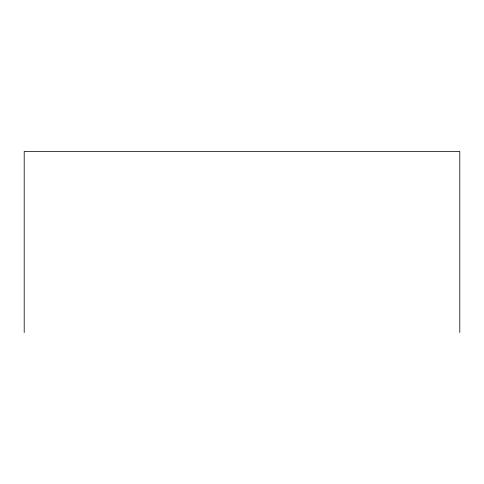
<?xml version="1.0" encoding="UTF-8"?>
<svg xmlns="http://www.w3.org/2000/svg" width="484" height="484" viewBox="0 0 484 484"><rect width="100%" height="100%" fill="white"/><g stroke="black" fill="none" stroke-linecap="round" stroke-linejoin="round"><path stroke-width="0.73" d="M459.8 332.538L459.8 151.462L24.2 151.462L24.2 332.538"/></g></svg>
